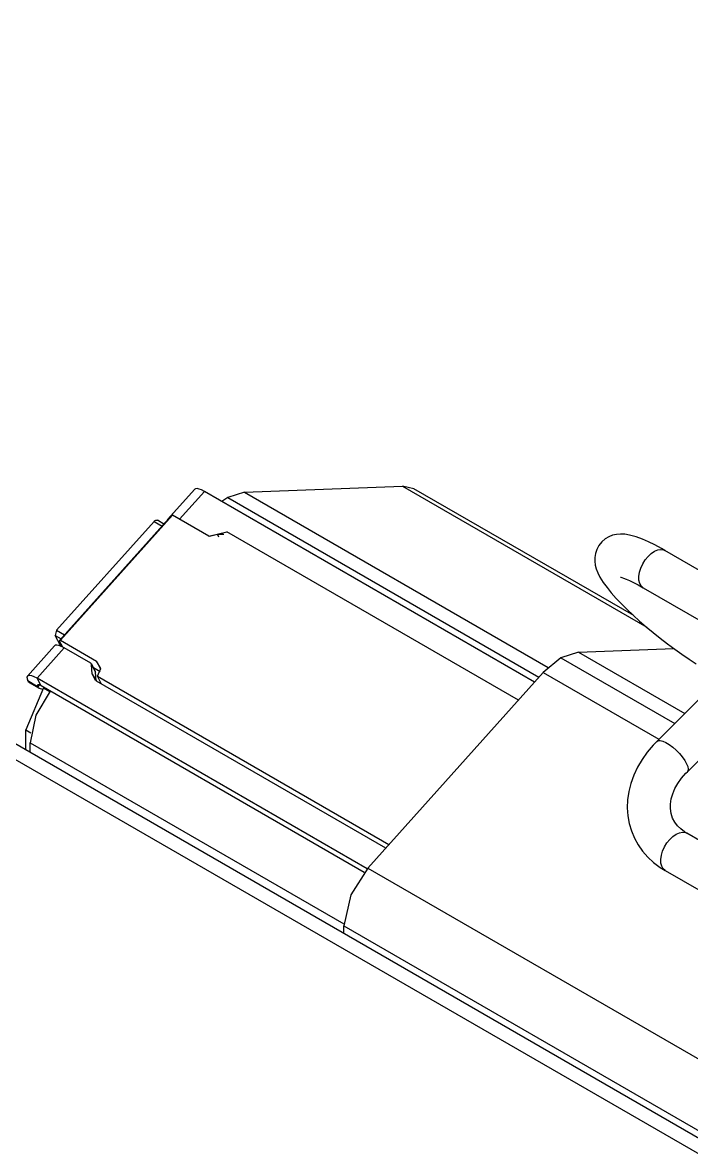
# Model space of a CAD drawing. Extents: x 0 to 258, y 0 to 184.
# Drawn here: x 108.03 to 120.45, y 124.9 to 145.87 of the extents above; entities that cross this region are included whole.
import ezdxf

# ---------------------------------------------------------------- set-up
doc = ezdxf.new("R2010")
doc.units = 0

msp = doc.modelspace()

# ---------------------------------------------------------------- linework, layer by layer
for p, q in [((48.123012, 166.691356), (122.060996, 124.00671)), ((122.693349, 123.928923), (48.371191, 166.835554)), ((111.230026, 137.200142), (110.725202, 136.637109)), ((111.408355, 137.16019), (110.946658, 136.645046)), ((111.243321, 137.209243), (111.22996, 137.200221)), ((111.27132, 137.212736), (111.243321, 137.209243)), ((111.309173, 137.205486), (111.27132, 137.212736)), ((111.35543, 137.187759), (111.309173, 137.205486)), ((111.408315, 137.160264), (111.35543, 137.187759)), ((117.540595, 133.619804), (111.408355, 137.16019)), ((112.155791, 137.14664), (111.842017, 137.045826)), ((112.155802, 137.146696), (115.085265, 137.260466)), ((112.155802, 137.146696), (117.791949, 133.892589)), ((115.085265, 137.260466), (119.622334, 134.641095)), ((115.296527, 137.211556), (115.085342, 137.260387)), ((119.380505, 134.853555), (115.296402, 137.211519)), ((111.842017, 137.045826), (111.7324, 136.973151)), ((111.842007, 137.04589), (117.620764, 133.709498)), ((108.714106, 134.388153), (110.796904, 136.711986)), ((110.817277, 136.719923), (108.734479, 134.396091)), ((110.796904, 136.711986), (110.817277, 136.719923)), ((111.489053, 136.332045), (110.817277, 136.719923)), ((108.663836, 134.583945), (110.474377, 136.604036)), ((110.474319, 136.603904), (110.484135, 136.613561)), ((110.474377, 136.604036), (110.623073, 136.518047)), ((110.484135, 136.613561), (110.494427, 136.621208)), ((110.494427, 136.621208), (110.504799, 136.626552)), ((110.504799, 136.626552), (110.514879, 136.629383)), ((110.514879, 136.629383), (110.524246, 136.629603)), ((110.524246, 136.629603), (110.532554, 136.627221)), ((110.532554, 136.627221), (110.534141, 136.626428)), ((110.656675, 136.555617), (110.534173, 136.626261)), ((110.721569, 136.632066), (110.718103, 136.624076)), ((110.737497, 136.645692), (110.721569, 136.632066)), ((111.488997, 136.332024), (111.825991, 136.408721)), ((111.649126, 136.358503), (111.502282, 136.325166)), ((111.649126, 136.358503), (111.672144, 136.315111)), ((111.769005, 136.359268), (111.649194, 136.358474)), ((117.238971, 133.283519), (111.825867, 136.408774)), ((118.917168, 136.317948), (118.849707, 136.277911)), ((118.988666, 136.345912), (118.917168, 136.317948)), ((119.062162, 136.362422), (118.988666, 136.345912)), ((119.137293, 136.368586), (119.062162, 136.362422)), ((119.215974, 136.365173), (119.137293, 136.368586)), ((119.305724, 136.350912), (119.215974, 136.365173)), ((119.42704, 136.317726), (119.305724, 136.350912)), ((119.541406, 136.275464), (119.42704, 136.317726)), ((118.694672, 136.08526), (118.66996, 136.010354)), ((118.734145, 136.158452), (118.694672, 136.08526)), ((118.789075, 136.226169), (118.734145, 136.158452)), ((118.849707, 136.277911), (118.789075, 136.226169)), ((119.655804, 136.225286), (119.541406, 136.275464)), ((119.773017, 136.167527), (119.655804, 136.225286)), ((119.766418, 136.050179), (119.827021, 136.075659)), ((119.894474, 136.102212), (119.773017, 136.167527)), ((119.827021, 136.075659), (119.884435, 136.084469)), ((119.884435, 136.084469), (119.935979, 136.076214)), ((119.958733, 136.065726), (119.894474, 136.102212)), ((119.935979, 136.076214), (119.958839, 136.065737)), ((118.658318, 135.936088), (118.657789, 135.863833)), ((118.657789, 135.863833), (118.666944, 135.793724)), ((118.66996, 136.010354), (118.658318, 135.936088)), ((119.548248, 135.815777), (119.593762, 135.889231)), ((119.593762, 135.889231), (119.646996, 135.954736)), ((119.646996, 135.954736), (119.705458, 136.009238)), ((119.705458, 136.009238), (119.766418, 136.050179)), ((123.090224, 134.257714), (119.958619, 136.06561)), ((118.666944, 135.793724), (118.684829, 135.724282)), ((118.684829, 135.724282), (118.712245, 135.652035)), ((119.476914, 135.582979), (119.488424, 135.658985)), ((119.488424, 135.658985), (119.51258, 135.737815)), ((119.51258, 135.737815), (119.548248, 135.815777)), ((118.712245, 135.652035), (118.752817, 135.570834)), ((118.752817, 135.570834), (118.814123, 135.472094)), ((118.814123, 135.472094), (118.885579, 135.37413)), ((119.134242, 135.569395), (119.134112, 135.569405)), ((119.134112, 135.569405), (119.140701, 135.568082)), ((119.140701, 135.568082), (119.160491, 135.562897)), ((119.160491, 135.562897), (119.194168, 135.551916)), ((119.194168, 135.551916), (119.242031, 135.533554)), ((119.242031, 135.533554), (119.30376, 135.50667)), ((119.30376, 135.50667), (119.378442, 135.470695)), ((119.378442, 135.470695), (119.464735, 135.425544)), ((119.478502, 135.513348), (119.476914, 135.582979)), ((119.493265, 135.453346), (119.478502, 135.513348)), ((119.520454, 135.405782), (119.493265, 135.453346)), ((118.885579, 135.37413), (118.963261, 135.278877)), ((118.963261, 135.278877), (119.055669, 135.174896)), ((119.464735, 135.425544), (119.558731, 135.372876)), ((119.558734, 135.372908), (119.520454, 135.405782)), ((119.558834, 135.372931), (122.690174, 133.565036)), ((119.055669, 135.174896), (119.154858, 135.070868)), ((119.154858, 135.070868), (119.260837, 134.965968)), ((119.260837, 134.965968), (119.373288, 134.86009)), ((119.373288, 134.86009), (119.491633, 134.753537)), ((119.491633, 134.753537), (119.615116, 134.646839)), ((119.615116, 134.646839), (119.742881, 134.540656)), ((108.742681, 134.289199), (108.638171, 134.487637)), ((108.638171, 134.487637), (108.746915, 134.42493)), ((108.663857, 134.583934), (108.638192, 134.487745)), ((108.663836, 134.583945), (108.812531, 134.497955)), ((108.734479, 134.396091), (108.714106, 134.388153)), ((108.734479, 134.396091), (109.406255, 134.008212)), ((119.742881, 134.540656), (119.873977, 134.43572)), ((119.873977, 134.43572), (120.007414, 134.3328)), ((108.626529, 134.295285), (108.121705, 133.732252)), ((108.300034, 133.6923), (108.804858, 134.255333)), ((108.639782, 134.304418), (108.626421, 134.295396)), ((108.667781, 134.307911), (108.639782, 134.304418)), ((108.705634, 134.300661), (108.667781, 134.307911)), ((108.751894, 134.282934), (108.705634, 134.300661)), ((108.714106, 134.388153), (108.775225, 134.271472)), ((108.742681, 134.289199), (108.744004, 134.286289)), ((108.742681, 134.289199), (108.760408, 134.278881)), ((108.804776, 134.255439), (108.751894, 134.282934)), ((109.297512, 133.970906), (108.804858, 134.255333)), ((118.357892, 134.178075), (120.123719, 134.246602)), ((120.007414, 134.3328), (120.142174, 134.232671)), ((120.142174, 134.232671), (120.277188, 134.136135)), ((109.484473, 133.871885), (109.406163, 134.008165)), ((109.484043, 133.86031), (109.406255, 134.008212)), ((118.029264, 134.072368), (117.700541, 133.798451)), ((118.357979, 134.177982), (118.029264, 134.072368)), ((118.02928, 134.072241), (120.143563, 132.85172)), ((118.357892, 134.178075), (120.330623, 133.039045)), ((120.277188, 134.136135), (120.411456, 134.043936)), ((120.411456, 134.043936), (120.544022, 133.956775)), ((109.313019, 133.946115), (109.297409, 133.971012)), ((109.384295, 133.816654), (109.309683, 133.958471)), ((109.323706, 133.764002), (109.313122, 133.946035)), ((109.313122, 133.946035), (109.387735, 133.804219)), ((109.47346, 133.811363), (109.34937, 133.8828)), ((109.387721, 133.80424), (109.384308, 133.816675)), ((109.39726, 133.642294), (109.387735, 133.804219)), ((109.422726, 133.727344), (109.484473, 133.871885)), ((114.444974, 130.166203), (117.700668, 133.798398)), ((117.700668, 133.798398), (119.849876, 132.557504)), ((108.12076, 133.731072), (108.112849, 133.710197)), ((108.112849, 133.710197), (108.115733, 133.680703)), ((108.115733, 133.680703), (108.12928, 133.643633)), ((108.139202, 133.742608), (108.12076, 133.731072)), ((108.137315, 133.629329), (108.129378, 133.643617)), ((108.310617, 133.532227), (108.129378, 133.643617)), ((108.137307, 133.629247), (108.153156, 133.614986)), ((108.137315, 133.629329), (108.314057, 133.5272)), ((108.167496, 133.74446), (108.139202, 133.742608)), ((108.15319, 133.615042), (108.329932, 133.512913)), ((108.204657, 133.736417), (108.167496, 133.74446)), ((108.24938, 133.718848), (108.204657, 133.736417)), ((108.30009, 133.692348), (108.24938, 133.718848)), ((114.432274, 130.151915), (108.300034, 133.6923)), ((108.374911, 133.550484), (108.300034, 133.6923)), ((108.307535, 133.564919), (108.304572, 133.557088)), ((108.304572, 133.557088), (108.30563, 133.546028)), ((108.31444, 133.569232), (108.307535, 133.564919)), ((108.314057, 133.5272), (108.34713, 133.563977)), ((108.32505, 133.570026), (108.31444, 133.569232)), ((108.338994, 133.56701), (108.32505, 133.570026)), ((108.355768, 133.560421), (108.338994, 133.56701)), ((108.374792, 133.550473), (108.355768, 133.560421)), ((109.323706, 133.764002), (109.382443, 133.652348)), ((109.323758, 133.763994), (109.401832, 133.639468)), ((114.776761, 130.536354), (109.401758, 133.639384)), ((109.49833, 133.583821), (109.42266, 133.727225)), ((109.42266, 133.727225), (114.835763, 130.602235)), ((108.42089, 133.511217), (108.094247, 132.730652)), ((108.544681, 133.452387), (108.278785, 133.002367)), ((108.30563, 133.546028), (108.31071, 133.532137)), ((108.314057, 133.5272), (108.310617, 133.532227)), ((108.314083, 133.527184), (108.336758, 133.509669)), ((108.336811, 133.509738), (108.398459, 133.485396)), ((114.376712, 130.08524), (108.374911, 133.550484)), ((108.420948, 133.511325), (108.428357, 133.519527)), ((108.420948, 133.511325), (108.537629, 133.443857)), ((120.761629, 133.470315), (119.811247, 132.519139)), ((108.278785, 133.002367), (108.169827, 132.491146)), ((120.37719, 131.953725), (121.382605, 132.960199)), ((108.094188, 132.35695), (108.094188, 132.730541)), ((108.094188, 132.730541), (108.185999, 132.677624)), ((119.811225, 132.519047), (119.744386, 132.44917)), ((119.811215, 132.519036), (119.835107, 132.532424)), ((119.835107, 132.532424), (119.87331, 132.534276)), ((119.87331, 132.534276), (119.921842, 132.522237)), ((119.921842, 132.522237), (119.978434, 132.496837)), ((108.169859, 132.313294), (108.169859, 132.491093)), ((108.169859, 132.491093), (113.996506, 129.127185)), ((119.633553, 132.317873), (119.535432, 132.179899)), ((119.744386, 132.44917), (119.633553, 132.317873)), ((119.978434, 132.496837), (120.040439, 132.459251)), ((120.040439, 132.459251), (120.104955, 132.411237)), ((120.104955, 132.411237), (120.168968, 132.355042)), ((120.168968, 132.355042), (120.229486, 132.293294)), ((119.535432, 132.179899), (119.451125, 132.036489)), ((120.229486, 132.293294), (120.283678, 132.228881)), ((120.283678, 132.228881), (120.329009, 132.164812)), ((120.329009, 132.164812), (120.363362, 132.104085)), ((120.363362, 132.104085), (120.385138, 132.049541)), ((119.381498, 131.888868), (119.327253, 131.738376)), ((119.451125, 132.036489), (119.381498, 131.888868)), ((120.270097, 131.833168), (120.349686, 131.925312)), ((120.349686, 131.925312), (120.3772, 131.953622)), ((120.387466, 131.968788), (120.377385, 131.953786)), ((120.385138, 132.049541), (120.393287, 132.003726)), ((120.393287, 132.003726), (120.387466, 131.968788)), ((119.327253, 131.738376), (119.288899, 131.586436)), ((120.147836, 131.642065), (120.202642, 131.738349)), ((120.202642, 131.738349), (120.270097, 131.833168)), ((119.288899, 131.586436), (119.2667, 131.434513)), ((120.077496, 131.448877), (120.106026, 131.545326)), ((120.106026, 131.545326), (120.147836, 131.642065)), ((119.2667, 131.434513), (119.260721, 131.284031)), ((119.260721, 131.284031), (119.270775, 131.136333)), ((120.061621, 131.269029), (120.06268, 131.35336)), ((120.074824, 131.177759), (120.061621, 131.269029)), ((120.06268, 131.35336), (120.077496, 131.448877)), ((119.270775, 131.136333), (119.296519, 130.992646)), ((120.102248, 131.094153), (120.074824, 131.177759)), ((120.141787, 131.019419), (120.102248, 131.094153)), ((119.296519, 130.992646), (119.337503, 130.854055)), ((119.337503, 130.854055), (119.39319, 130.72153)), ((120.192352, 130.95226), (120.141787, 131.019419)), ((120.253767, 130.891586), (120.192352, 130.95226)), ((120.230777, 130.821821), (120.288417, 130.831478)), ((120.326797, 130.836669), (120.253767, 130.891586)), ((120.288417, 130.831478), (120.340309, 130.82407)), ((120.365569, 130.812777), (120.326797, 130.836669)), ((119.39319, 130.72153), (119.46301, 130.59597)), ((119.952941, 130.559029), (119.998016, 130.632789)), ((119.998016, 130.632789), (120.050922, 130.698768)), ((120.050922, 130.698768), (120.109188, 130.753878)), ((120.109188, 130.753878), (120.170087, 130.795548)), ((120.170087, 130.795548), (120.230777, 130.821821)), ((120.340309, 130.82407), (120.365551, 130.812798)), ((124.335351, 128.520761), (120.365548, 130.812843)), ((119.46301, 130.59597), (119.546314, 130.478246)), ((119.546314, 130.478246), (119.642498, 130.369069)), ((119.894262, 130.40216), (119.91781, 130.480935)), ((119.91781, 130.480935), (119.952941, 130.559029)), ((119.642498, 130.369069), (119.750951, 130.269112)), ((119.750951, 130.269112), (119.871013, 130.179053)), ((119.883388, 130.326389), (119.894262, 130.40216)), ((119.885769, 130.257164), (119.883388, 130.326389)), ((119.901168, 130.197717), (119.885769, 130.257164)), ((114.445085, 130.166269), (114.126313, 129.669051)), ((114.444974, 130.166203), (136.096066, 117.666243)), ((119.871013, 130.179053), (119.965554, 130.119959)), ((119.928946, 130.150836), (119.901168, 130.197717)), ((119.96557, 130.119959), (119.928946, 130.150836)), ((119.965498, 130.1199), (122.458399, 128.680834)), ((114.126313, 129.669051), (113.99595, 129.09299)), ((113.995977, 128.949914), (113.995977, 129.093054)), ((113.995977, 129.093054), (134.658586, 117.163536))]:
    msp.add_line(p, q)

doc.saveas('drawing.dxf')
